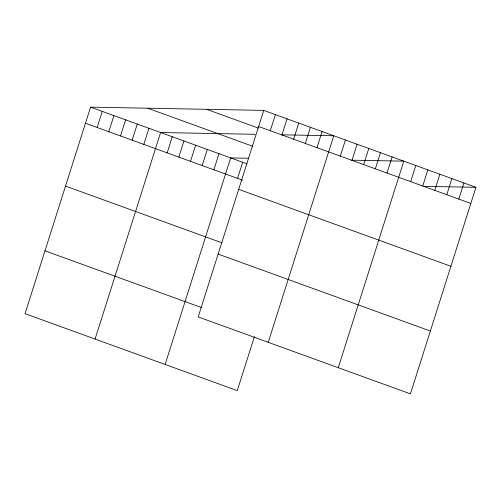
<?xml version="1.0" encoding="UTF-8"?>
<svg xmlns="http://www.w3.org/2000/svg" width="501" height="501" viewBox="0 0 501 501"><rect width="100%" height="100%" fill="white"/><g stroke="black" fill="none" stroke-linecap="round" stroke-linejoin="round"><path stroke-width="0.75" d="M263.72 110.389L198.202 316.933L410.432 393.861L475.95 187.318L263.72 110.389L90.568 107.139L25.05 313.682L237.28 390.611L254.402 336.641M97.131 127.486L102.242 111.366M108.805 131.713L113.915 115.599M120.478 135.946L125.588 119.827M132.145 140.18L137.261 124.06M143.818 144.407L148.935 128.294M95.084 339.064L160.608 132.521L255.209 134.299M167.165 152.868L172.275 136.754M178.838 157.101L183.948 140.988M190.512 161.335L195.622 145.215M202.185 165.562L207.295 149.448M213.858 169.795L218.968 153.675M165.123 364.452L230.642 157.909L248.452 158.247M237.555 178.387L242.666 162.268M270.283 130.736L275.393 114.623M281.95 134.969L287.067 118.856M293.624 139.203L298.74 123.083M305.297 143.43L310.413 127.317M316.97 147.663L322.08 131.544M268.235 342.321L333.754 135.777L281.812 134.8M340.317 156.124L345.427 140.011M351.99 160.358L357.1 144.238M363.663 164.585L368.774 148.471M375.337 168.818L380.447 152.705M387.004 173.052L392.12 156.932M338.275 367.709L403.793 161.165L351.846 160.188M410.707 181.638L415.817 165.524M422.731 185.996L427.841 169.883M434.762 190.361L439.872 174.242M446.786 194.72L451.896 178.6M458.81 199.079L463.926 182.959M424.003 186.341L475.95 187.318M258.61 126.509L470.84 203.437M206.581 109.318L258.378 128.093M147.707 108.21L252.761 146.292M90.568 107.139L246.912 163.808M85.458 123.252L242.509 180.178M238.676 189.347L450.906 266.275M65.525 186.096L221.868 242.766M218.135 254.095L430.365 331.023M44.984 250.838L201.327 307.508"/></g></svg>
